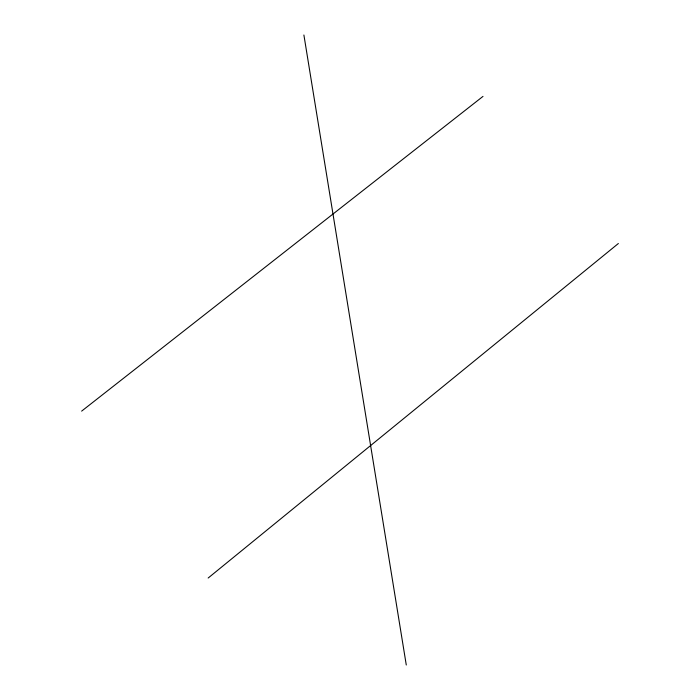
<?xml version="1.0" encoding="UTF-8"?>
<svg xmlns="http://www.w3.org/2000/svg" width="700" height="700" viewBox="0 0 700 700"><rect width="100%" height="100%" fill="white"/><g stroke="black" fill="none" stroke-linecap="round" stroke-linejoin="round"><path stroke-width="1.05" d="M208.162 578.025L618.363 243.513M81.638 411.119L482.991 96.399M303.896 35L406.28 665"/></g></svg>
